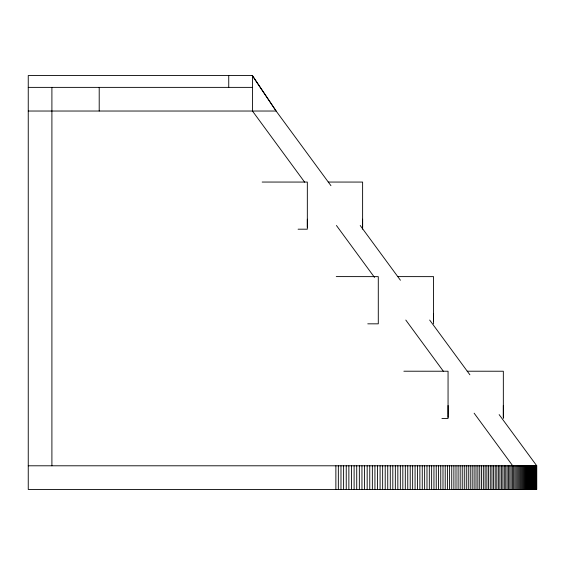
<?xml version="1.0" encoding="UTF-8"?>
<svg xmlns="http://www.w3.org/2000/svg" width="565" height="565" viewBox="0 0 565 565"><rect width="100%" height="100%" fill="white"/><g stroke="black" fill="none" stroke-linecap="round" stroke-linejoin="round"><path stroke-width="0.85" d="M433.567 313.406L433.567 321.464M448.059 405.486L448.059 414.625M503.337 405.486L503.337 417.302M307.332 219.206L307.332 227.073M362.617 219.206L362.617 227.073M448.031 415.289L448.059 417.302M330.956 185.68L276.115 111.03L252.463 75.555L28.25 75.555L28.25 489.445L536.75 489.445L536.75 465.793L499.142 414.611M28.25 87.377L252.463 87.377M28.25 111.03L276.115 111.03L252.202 75.555M262.167 182.05L307.332 182.071L307.332 229.192L298.087 229.199M328.258 182.057L362.617 182.071L362.617 229.192M403.869 371.212L448.059 371.233L448.059 418.453L441.915 418.453M467.191 371.212L503.337 371.233L503.337 418.453M28.25 465.793L536.75 465.793M397.908 276.61L433.567 276.638L433.567 323.837M336.26 276.596L378.289 276.638L378.289 323.837L367.766 323.83M360.209 225.492L400.423 280.24M429.675 320.051L469.896 374.793M304.62 182.128L252.463 111.03L252.463 75.555M336.436 225.492L374.503 277.394M405.797 320.051L443.356 371.24M474.127 413.185L512.716 465.793M536.312 465.793L536.312 489.445M536.129 465.793L536.129 489.445M535.91 465.793L535.91 489.445M535.648 465.793L535.648 489.445M535.359 465.793L535.359 489.445M535.034 465.793L535.034 489.445M534.667 465.793L534.667 489.445M534.278 465.793L534.278 489.445M533.847 465.793L533.847 489.445M533.381 465.793L533.381 489.445M532.887 465.793L532.887 489.445M532.357 465.793L532.357 489.445M531.792 465.793L531.792 489.445M531.199 465.793L531.199 489.445M530.563 465.793L530.563 489.445M529.899 465.793L529.899 489.445M529.2 465.793L529.2 489.445M528.473 465.793L528.473 489.445M527.71 465.793L527.71 489.445M526.912 465.793L526.912 489.445M526.079 465.793L526.079 489.445M525.217 465.793L525.217 489.445M524.327 465.793L524.327 489.445M523.395 465.793L523.395 489.445M522.441 465.793L522.441 489.445M521.446 465.793L521.446 489.445M520.422 465.793L520.422 489.445M519.369 465.793L519.369 489.445M518.282 465.793L518.282 489.445M517.166 465.793L517.166 489.445M516.022 465.793L516.022 489.445M514.842 465.793L514.842 489.445M513.627 465.793L513.627 489.445M512.391 465.793L512.391 489.445M511.12 465.793L511.12 489.445M509.814 465.793L509.814 489.445M508.486 465.793L508.486 489.445M507.123 465.793L507.123 489.445M505.739 465.793L505.739 489.445M504.319 465.793L504.319 489.445M502.871 465.793L502.871 489.445M501.395 465.793L501.395 489.445M499.891 465.793L499.891 489.445M498.358 465.793L498.358 489.445M496.797 465.793L496.797 489.445M495.208 465.793L495.208 489.445M493.591 465.793L493.591 489.445M491.945 465.793L491.945 489.445M490.279 465.793L490.279 489.445M488.584 465.793L488.584 489.445M486.861 465.793L486.861 489.445M485.116 465.793L485.116 489.445M483.343 465.793L483.343 489.445M481.542 465.793L481.542 489.445M479.72 465.793L479.72 489.445M477.87 465.793L477.87 489.445M475.998 465.793L475.998 489.445M474.099 465.793L474.099 489.445M472.178 465.793L472.178 489.445M470.235 465.793L470.235 489.445M468.265 465.793L468.265 489.445M466.28 465.793L466.28 489.445M464.268 465.793L464.268 489.445M462.234 465.793L462.234 489.445M460.178 465.793L460.178 489.445M458.095 465.793L458.095 489.445M455.997 465.793L455.997 489.445M453.879 465.793L453.879 489.445M451.739 465.793L451.739 489.445M449.585 465.793L449.585 489.445M447.402 465.793L447.402 489.445M445.206 465.793L445.206 489.445M442.988 465.793L442.988 489.445M440.757 465.793L440.757 489.445M438.504 465.793L438.504 489.445M436.229 465.793L436.229 489.445M433.948 465.793L433.948 489.445M431.639 465.793L431.639 489.445M429.322 465.793L429.322 489.445M426.985 465.793L426.985 489.445M424.633 465.793L424.633 489.445M422.26 465.793L422.26 489.445M419.88 465.793L419.88 489.445M417.486 465.793L417.486 489.445M415.07 465.793L415.07 489.445M412.648 465.793L412.648 489.445M410.211 465.793L410.211 489.445M407.761 465.793L407.761 489.445M405.296 465.793L405.296 489.445M402.824 465.793L402.824 489.445M400.338 465.793L400.338 489.445M397.838 465.793L397.838 489.445M395.331 465.793L395.331 489.445M392.809 465.793L392.809 489.445M390.281 465.793L390.281 489.445M387.745 465.793L387.745 489.445M385.203 465.793L385.203 489.445M382.646 465.793L382.646 489.445M380.083 465.793L380.083 489.445M377.512 465.793L377.512 489.445M374.934 465.793L374.934 489.445M372.349 465.793L372.349 489.445M369.757 465.793L369.757 489.445M367.165 465.793L367.165 489.445M364.559 465.793L364.559 489.445M361.953 465.793L361.953 489.445M359.347 465.793L359.347 489.445M356.727 465.793L356.727 489.445M354.107 465.793L354.107 489.445M351.487 465.793L351.487 489.445M348.866 465.793L348.866 489.445M346.239 465.793L346.239 489.445M343.605 465.793L343.605 489.445M340.978 465.793L340.978 489.445M338.343 465.793L338.343 489.445M335.871 465.793L335.871 489.445M228.74 75.555L228.74 87.377M99.207 87.377L99.207 111.03M51.902 87.377L51.902 465.793"/></g></svg>
